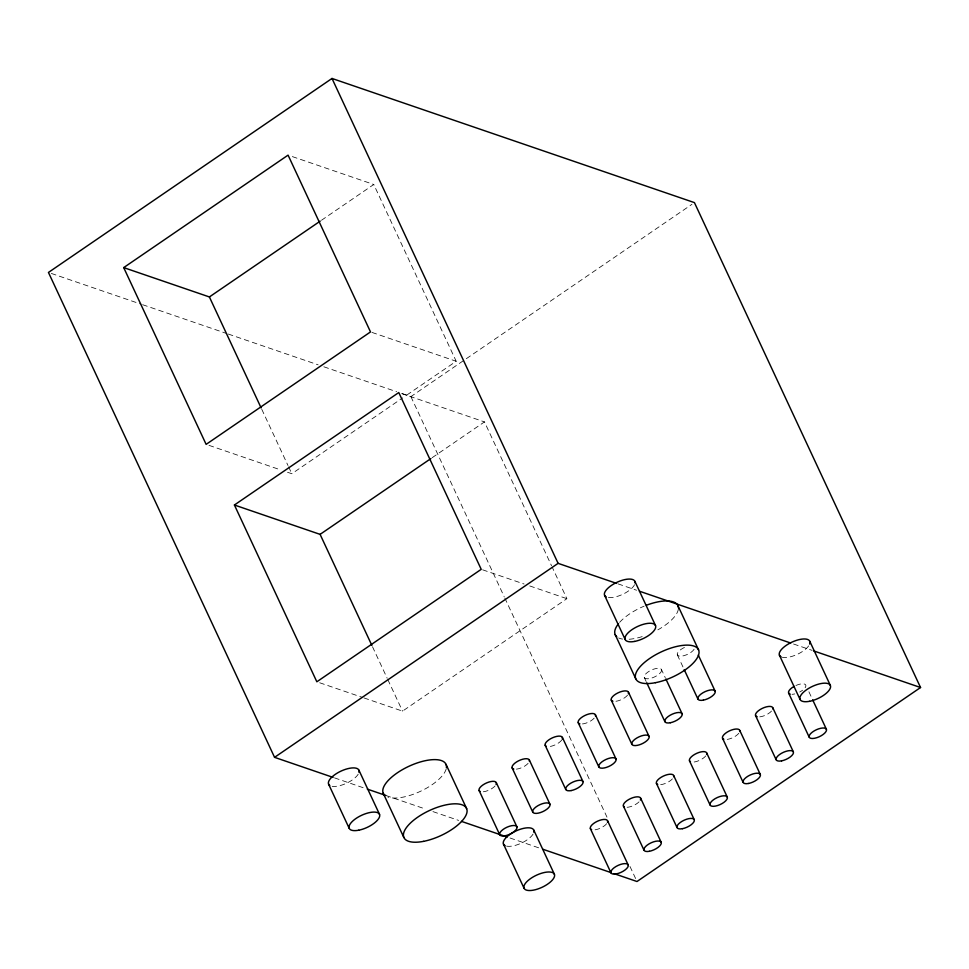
<?xml version="1.0" encoding="UTF-8"?>
<svg xmlns="http://www.w3.org/2000/svg" width="969" height="969" viewBox="0 0 969 969"><rect width="100%" height="100%" fill="white"/><g stroke="black" fill="none" stroke-linecap="round" stroke-linejoin="round"><path stroke-width="0.73" stroke-dasharray="4.84 3.63" d="M321.466 220.278L373.768 184.485L456.193 361.267L403.891 397.048M287.539 472.266L291.826 473.732L402.656 397.908M402.329 393.68L410.892 396.612L691.939 204.326M432.174 457.683L484.476 421.903L551.567 565.787M363.969 697.934L402.535 711.137L566.901 598.685L552.209 567.156M292.359 156.603L373.768 184.485M371.939 332.403L456.193 361.267M51.309 273.428L141.195 304.218M142.625 304.702L226.819 333.554M228.248 334.039L318.135 364.828M323.852 366.791L396.624 391.718M401.638 393.523L484.476 421.903M618.04 583.883L636.597 590.242M793.55 644.01L812.107 650.369M208.989 445.352L280.392 469.82M482.647 569.82L524.059 584.004M529.777 585.954L566.901 598.685M319.697 682.77L362.539 697.438M334.499 777.877L364.465 788.148M385.868 795.476L425.815 809.163M432.949 811.61L458.64 820.404M510.009 838.003L539.975 848.263M808.921 691.805L812.046 698.504M677.331 654.874L683.581 668.271M661.524 669.664A9.46 3.779 -25 0 1 649.69 678.566A9.46 3.779 -25 0 1 647.462 672.389A9.46 3.779 -25 0 1 661.524 669.664L665.243 677.634M644.288 677.488L646.166 681.498M410.892 396.612L504.146 596.601M504.788 597.97L606.982 817.133M629.971 866.443L635.725 878.774M261.787 409.318L287.987 465.508M288.629 466.876L291.826 473.732M372.496 646.735L387.188 678.252M387.83 679.62L402.535 711.137M446.188 768.914A34.557 13.784 -25 0 1 421.563 790.789A34.557 13.784 -25 0 1 387.915 797.112M678.348 609.089A34.557 13.784 -25 0 1 657.854 629.85M642.193 636.609A34.557 13.784 -25 0 1 627.609 639.346M622.595 639.08A34.557 13.784 -25 0 1 618.682 637.953M619.663 622.328A34.557 13.784 -25 0 1 644.119 606.17M495.062 785.968A9.46 3.779 -25 0 1 482.017 791.83M528.105 763.366A9.46 3.779 -25 0 1 516.053 769.192M561.729 740.025A9.46 3.779 -25 0 1 547.642 746.59M594.179 718.15A9.46 3.779 -25 0 1 581.618 724.013M627.537 695.173A9.46 3.779 -25 0 1 614.176 701.411M694.119 649.242A9.46 3.779 -25 0 1 683.92 655.686A9.46 3.779 -25 0 1 677.27 653.76A9.46 3.779 -25 0 1 685.882 646.856M606.642 823.711A9.46 3.779 -25 0 1 593.282 829.936M639.019 801.86A9.46 3.779 -25 0 1 626.325 807.334M672.401 778.87A9.46 3.779 -25 0 1 658.908 784.708M705.759 755.893A9.46 3.779 -25 0 1 692.883 762.131M738.802 733.291A9.46 3.779 -25 0 1 725.442 739.529M771.518 711.064A9.46 3.779 -25 0 1 758.024 716.89M795.912 685.495A9.46 3.779 -25 0 1 805.711 684.938A9.46 3.779 -25 0 1 799.704 692.023M794.786 693.901A9.46 3.779 -25 0 1 792.012 694.313M533.071 834.079A16.691 6.662 -25 0 1 520.886 843.357A16.691 6.662 -25 0 1 506.339 846.082M808.643 645.899A16.691 6.662 -25 0 1 782.334 657.261M358.203 774.183A16.691 6.662 -25 0 1 332.173 786.319M634.538 584.743A16.691 6.662 -25 0 1 623.091 594.13A16.691 6.662 -25 0 1 608.169 597.498"/><path stroke-width="1.45" d="M614.176 873.687L636.996 881.511L920.55 687.518L694.434 202.618L332.004 78.453L48.45 272.446L274.566 757.346L333.07 777.392M123.705 267.601L288.072 155.137L370.509 331.919L206.131 444.371L123.705 267.601L209.389 296.95L261.145 407.949M209.389 296.95L320.218 221.126M234.413 505.006L398.78 392.542L481.218 569.324L316.839 681.788L234.413 505.006L320.097 534.367L371.854 645.366M320.097 534.367L430.926 458.543M274.566 757.346L558.108 563.352L616.611 583.399M639.443 591.211L790.704 643.028M813.536 650.853L920.55 687.518M367.312 789.117L385.868 795.476M461.486 821.385L507.15 837.022M542.822 849.244L611.318 872.706M809.781 641.296L830.385 685.483M812.676 699.836L826.412 729.306A9.46 3.779 -25 0 1 814.602 738.269A9.46 3.779 -25 0 1 812.373 732.104A9.46 3.779 -25 0 1 826.436 729.366M779.427 655.201L800.031 699.4M788.596 692.992L809.2 737.191M772.765 707.709L793.369 751.908M755.554 715.606L776.169 759.793M739.722 730.323L760.326 774.51M677.973 605.746L698.588 649.945M698.286 655.032L715.146 691.188M722.511 738.208L743.126 782.395M684.199 669.615L697.934 699.073M634.913 581.388L655.529 625.586M706.68 752.925L727.295 797.124A9.46 3.779 -25 0 1 715.485 806.087A9.46 3.779 -25 0 1 713.257 799.909A9.46 3.779 -25 0 1 727.319 797.184M665.873 678.966L682.103 713.79M689.48 760.81L710.083 805.009M646.783 682.842L664.904 721.675M604.571 595.305L625.175 639.504M615.145 634.55L635.749 678.748M673.649 775.527L694.252 819.726M628.457 692.205L649.06 736.392A9.46 3.779 -25 0 1 637.263 745.367A9.46 3.779 -25 0 1 635.034 739.19A9.46 3.779 -25 0 1 649.097 736.464M332.004 78.453L558.108 563.352M656.437 783.412L677.04 827.611M611.257 700.09L631.861 744.289M640.606 798.129L661.209 842.327M595.414 714.807L616.03 759.006A9.46 3.779 -25 0 1 604.22 767.969A9.46 3.779 -25 0 1 601.991 761.804A9.46 3.779 -25 0 1 616.054 759.066M623.394 806.014L644.01 850.213M578.214 722.692L598.818 766.891M607.563 820.743L628.166 864.929A9.46 3.779 -25 0 1 616.369 873.893A9.46 3.779 -25 0 1 614.14 867.727A9.46 3.779 -25 0 1 628.203 865.002M562.383 737.409L582.987 781.608M590.363 828.628L610.967 872.815M545.172 745.294L565.775 789.493M529.34 760.011L549.944 804.209A9.46 3.779 -25 0 1 538.146 813.173A9.46 3.779 -25 0 1 535.918 807.007A9.46 3.779 -25 0 1 549.968 804.282M512.129 767.908L532.744 812.095M533.786 830.118L554.401 874.304A16.691 6.662 -25 0 1 533.58 890.123A16.691 6.662 -25 0 1 529.643 879.246A16.691 6.662 -25 0 1 554.45 874.426M496.298 782.625L516.913 826.811A9.46 3.779 -25 0 1 505.103 835.775A9.46 3.779 -25 0 1 502.875 829.609A9.46 3.779 -25 0 1 516.937 826.884M479.098 790.51L499.701 834.697M503.444 844.023L524.047 888.222M446.043 764.432L466.646 808.63M383.215 793.236L403.819 837.422M358.93 770.21L379.545 814.408M328.576 784.127L349.191 828.313M384.838 795.428A34.557 13.784 -25 0 1 409.923 765.825A34.557 13.784 -25 0 1 446.418 767.763M646.396 605.262A34.557 13.784 -25 0 1 678.421 607.987M616.768 636.742A34.557 13.784 -25 0 1 618.513 623.685M480.067 791.443A9.46 3.779 -25 0 1 486.717 782.867A9.46 3.779 -25 0 1 496.08 784.515M513.776 769.071A9.46 3.779 -25 0 1 518.536 760.835A9.46 3.779 -25 0 1 529.377 761.246M546.141 746.227A9.46 3.779 -25 0 1 552.487 737.797A9.46 3.779 -25 0 1 562.311 738.972M579.862 723.855A9.46 3.779 -25 0 1 584.61 715.619A9.46 3.779 -25 0 1 595.463 716.03M612.892 701.253A9.46 3.779 -25 0 1 617.956 692.871A9.46 3.779 -25 0 1 628.384 693.756M591.647 829.682A9.46 3.779 -25 0 1 597.364 821.264A9.46 3.779 -25 0 1 607.502 822.293M624.363 806.947A9.46 3.779 -25 0 1 631.025 798.383A9.46 3.779 -25 0 1 640.388 800.031M657.721 784.478A9.46 3.779 -25 0 1 663.135 776.193A9.46 3.779 -25 0 1 673.685 776.75M690.449 761.743A9.46 3.779 -25 0 1 696.796 753.301A9.46 3.779 -25 0 1 706.619 754.476M723.807 739.262A9.46 3.779 -25 0 1 729.221 730.989A9.46 3.779 -25 0 1 739.759 731.547M757.201 716.769A9.46 3.779 -25 0 1 761.961 708.533A9.46 3.779 -25 0 1 772.802 708.945M790.244 694.155A9.46 3.779 -25 0 1 794.108 686.391M505.152 845.671A16.691 6.662 -25 0 1 515.799 831.039A16.691 6.662 -25 0 1 533.858 832.286M781.135 656.849A16.691 6.662 -25 0 1 792.327 641.962A16.691 6.662 -25 0 1 809.66 644.034M329.787 785.496A16.691 6.662 -25 0 1 341.488 770.888A16.691 6.662 -25 0 1 359.002 772.378M606.279 596.952A16.691 6.662 -25 0 1 616.393 582.563A16.691 6.662 -25 0 1 635.095 582.999M634.707 641.405A16.691 6.662 -25 0 0 655.577 625.708A16.691 6.662 -25 0 0 630.771 630.516A16.691 6.662 -25 0 0 634.707 641.405M358.724 830.215A16.691 6.662 -25 0 0 379.582 814.529A16.691 6.662 -25 0 0 354.787 819.338A16.691 6.662 -25 0 0 358.724 830.215M809.563 701.302A16.691 6.662 -25 0 0 830.433 685.604A16.691 6.662 -25 0 0 805.627 690.425A16.691 6.662 -25 0 0 809.563 701.302M781.571 760.871A9.46 3.779 -25 0 0 793.393 751.98A9.46 3.779 -25 0 0 779.342 754.706A9.46 3.779 -25 0 0 781.571 760.871M748.528 783.473A9.46 3.779 -25 0 0 760.362 774.582A9.46 3.779 -25 0 0 746.3 777.308A9.46 3.779 -25 0 0 748.528 783.473M682.455 828.689A9.46 3.779 -25 0 0 694.276 819.786A9.46 3.779 -25 0 0 680.214 822.524A9.46 3.779 -25 0 0 682.455 828.689M649.412 851.291A9.46 3.779 -25 0 0 661.233 842.4A9.46 3.779 -25 0 0 647.183 845.125A9.46 3.779 -25 0 0 649.412 851.291M703.337 700.151A9.46 3.779 -25 0 0 715.17 691.26A9.46 3.779 -25 0 0 701.108 693.986A9.46 3.779 -25 0 0 703.337 700.151M670.306 722.753A9.46 3.779 -25 0 0 682.128 713.862A9.46 3.779 -25 0 0 668.077 716.588A9.46 3.779 -25 0 0 670.306 722.753M571.189 790.571A9.46 3.779 -25 0 0 583.011 781.668A9.46 3.779 -25 0 0 568.948 784.405A9.46 3.779 -25 0 0 571.189 790.571M655.492 682.685A34.557 13.784 -25 0 0 698.685 650.187A34.557 13.784 -25 0 0 647.34 660.155A34.557 13.784 -25 0 0 655.492 682.685M423.55 841.358A34.557 13.784 -25 0 0 466.743 808.873A34.557 13.784 -25 0 0 415.41 818.841A34.557 13.784 -25 0 0 423.55 841.358"/></g></svg>
